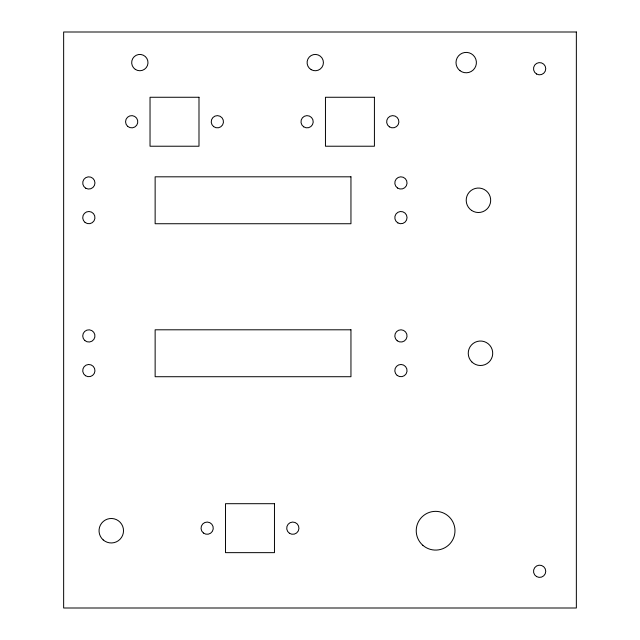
<?xml version="1.0" encoding="UTF-8"?>
<svg xmlns="http://www.w3.org/2000/svg" width="640" height="640" viewBox="0 0 640 640"><rect width="100%" height="100%" fill="white"/><g stroke="black" fill="none" stroke-linecap="round" stroke-linejoin="round"><path stroke-width="0.96" d="M576.352 32L63.648 32L63.648 608L576.352 608L576.352 32M198.992 97.264L150.032 97.264L150.032 146.224L198.992 146.224L198.992 97.264M374.416 97.264L325.456 97.264L325.456 146.224L374.416 146.224L374.416 97.264M350.952 176.816L155.136 176.816L155.136 223.736L350.952 223.736L350.952 176.816M350.952 329.8L155.136 329.8L155.136 376.72L350.952 376.72L350.952 329.8M274.464 503.696L225.504 503.696L225.504 552.648L274.464 552.648L274.464 503.696M471.824 361.912A12.24 12.24 0 0 0 492.304 356.424A12.24 12.24 0 0 0 477.312 341.44A12.24 12.24 0 0 0 471.824 361.912M422.832 545.288A19.376 19.376 0 0 0 454.608 534.504A19.376 19.376 0 0 0 429.376 512.376A19.376 19.376 0 0 0 422.832 545.288M397.208 375.456A6.12 6.12 0 0 0 407 371.4A6.12 6.12 0 0 0 398.584 364.944A6.12 6.12 0 0 0 397.208 375.456M536.576 576.584A6.12 6.12 0 0 0 545.752 571.28A6.12 6.12 0 0 0 536.576 565.984A6.12 6.12 0 0 0 536.576 576.584M103.208 539.928A12.24 12.24 0 0 0 123.28 533.112A12.24 12.24 0 0 0 107.344 519.136A12.24 12.24 0 0 0 103.208 539.928M203.424 533.024A6.12 6.12 0 0 0 213.216 528.968A6.12 6.12 0 0 0 204.808 522.52A6.12 6.12 0 0 0 203.424 533.024M289.424 533.264A6.12 6.12 0 0 0 298.928 528.576A6.12 6.12 0 0 0 290.112 522.688A6.12 6.12 0 0 0 289.424 533.264M85.112 222.472A6.12 6.12 0 0 0 94.904 218.416A6.12 6.12 0 0 0 86.496 211.96A6.12 6.12 0 0 0 85.112 222.472M85.784 188.24A6.12 6.12 0 0 0 94.96 182.936A6.12 6.12 0 0 0 85.784 177.64A6.12 6.12 0 0 0 85.784 188.24M85.44 375.688A6.12 6.12 0 0 0 94.944 371A6.12 6.12 0 0 0 86.136 365.112A6.12 6.12 0 0 0 85.44 375.688M84.808 340.52A6.12 6.12 0 0 0 94.84 337.112A6.12 6.12 0 0 0 86.872 330.128A6.12 6.12 0 0 0 84.808 340.52M135.304 69.376A8.16 8.16 0 0 0 147.976 63.12A8.16 8.16 0 0 0 136.224 55.272A8.16 8.16 0 0 0 135.304 69.376M127.64 126.344A6.12 6.12 0 0 0 137.68 122.936A6.12 6.12 0 0 0 129.712 115.952A6.12 6.12 0 0 0 127.64 126.344M213.624 126.6A6.12 6.12 0 0 0 223.416 122.544A6.12 6.12 0 0 0 215.008 116.088A6.12 6.12 0 0 0 213.624 126.6M303.696 126.832A6.12 6.12 0 0 0 313.208 122.144A6.12 6.12 0 0 0 304.392 116.256A6.12 6.12 0 0 0 303.696 126.832M389.368 126.832A6.12 6.12 0 0 0 398.88 122.144A6.12 6.12 0 0 0 390.064 116.256A6.12 6.12 0 0 0 389.368 126.832M311.176 69.656A8.16 8.16 0 0 0 323.416 62.592A8.16 8.16 0 0 0 311.176 55.52A8.16 8.16 0 0 0 311.176 69.656M459.992 70.68A10.2 10.2 0 0 0 476.312 63.92A10.2 10.2 0 0 0 462.296 53.168A10.2 10.2 0 0 0 459.992 70.68M536.576 74.016A6.12 6.12 0 0 0 545.752 68.72A6.12 6.12 0 0 0 536.576 63.416A6.12 6.12 0 0 0 536.576 74.016M397.528 188.024A6.12 6.12 0 0 0 407.032 183.336A6.12 6.12 0 0 0 398.224 177.448A6.12 6.12 0 0 0 397.528 188.024M397.872 222.912A6.12 6.12 0 0 0 407.048 217.616A6.12 6.12 0 0 0 397.872 212.312A6.12 6.12 0 0 0 397.872 222.912M471.64 210.448A12.24 12.24 0 0 0 490.656 201.08A12.24 12.24 0 0 0 473.032 189.296A12.24 12.24 0 0 0 471.64 210.448M397.208 340.776A6.12 6.12 0 0 0 407 336.72A6.12 6.12 0 0 0 398.584 330.272A6.12 6.12 0 0 0 397.208 340.776"/></g></svg>
